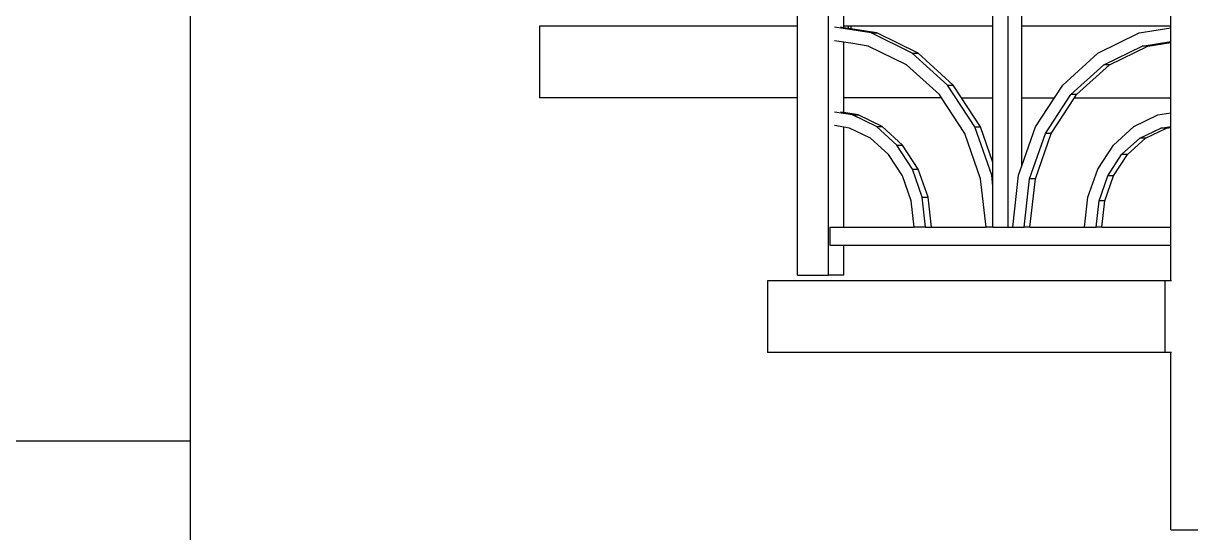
# Model space of a CAD drawing. Header units: millimetres. Extents: x 173236 to 801264, y -94969 to 615039.
# Drawn here: x 498558 to 499132, y -2419 to -2168 of the extents above; entities that cross this region are included whole.
import ezdxf

# ---------------------------------------------------------------- set-up
doc = ezdxf.new("R2010")
doc.units = ezdxf.units.MM
doc.header["$MEASUREMENT"] = 0
doc.layers.add('VOX-A-COLUMN-SECT', color=210, linetype='Continuous')
doc.layers.add('VOX-A-WALL-PATT', color=233, linetype='Continuous')
doc.layers.add('VOX-A-WALL-SECT', color=1, linetype='Continuous', lineweight=30)

# ---------------------------------------------------------------- blocks, each defined once
blk = doc.blocks.new('STAIRCASE')
at = {"layer": 'VOX-A-WALL-PATT'}
for p, q in [((498953.96, -2292.21), (498953.96, -1519.04)), ((499042.26, -2268.67), (499042.26, -2025.67)), ((498961.44, -2169.75), (498961.44, -2079.74)), ((499034.78, -2169.75), (499034.78, -2079.74)), ((499049.01, -2169.75), (499049.01, -2079.74)), ((499122.2, -2169.75), (499122.2, -2079.74)), ((498938.68, -2169.75), (498938.68, -2152.27)), ((498843.98, -2169.75), (498811.7, -2169.75)), ((498811.7, -2169.75), (498811.7, -2204.97)), ((498862.42, -2169.75), (498843.98, -2169.75)), ((498908.86, -2169.75), (498862.42, -2169.75)), ((498934.96, -2169.75), (498908.86, -2169.75)), ((498936.18, -2169.75), (498934.96, -2169.75)), ((498938.68, -2169.75), (498936.18, -2169.75)), ((498938.68, -2204.97), (498938.68, -2169.75)), ((498963.6, -2169.75), (498961.44, -2169.75)), ((498961.44, -2170.54), (498961.44, -2169.75)), ((498964.85, -2169.75), (498963.6, -2169.75)), ((498963.6, -2169.75), (498963.6, -2170.88)), ((499034.78, -2169.75), (498964.85, -2169.75)), ((498964.85, -2169.75), (498964.85, -2171.07)), ((499034.78, -2204.97), (499034.78, -2169.75)), ((499122.2, -2169.75), (499049.01, -2169.75)), ((499049.01, -2204.97), (499049.01, -2169.75)), ((499122.2, -2170.65), (499122.2, -2169.75)), ((498974.89, -2173.07), (498956.84, -2170.26)), ((498961.44, -2170.54), (498959.72, -2170.27)), ((498963.6, -2170.88), (498961.44, -2170.54)), ((498964.85, -2171.07), (498963.6, -2170.88)), ((498977.7, -2173.07), (498964.85, -2171.07)), ((498995.11, -2182.96), (498974.89, -2173.07)), ((498974.89, -2173.07), (498977.7, -2173.07)), ((498997.93, -2182.96), (498977.7, -2173.07)), ((499086.43, -2182.96), (499106.66, -2173.07)), ((499106.66, -2173.07), (499122.2, -2170.65)), ((499122.2, -2177.33), (499122.2, -2170.65)), ((498961.44, -2177.66), (498956.84, -2176.94)), ((498961.44, -2204.97), (498961.44, -2177.66)), ((498963.6, -2177.99), (498961.44, -2177.66)), ((498964.85, -2178.19), (498963.6, -2177.99)), ((498973.43, -2179.52), (498964.85, -2178.19)), ((498992.28, -2188.74), (498973.43, -2179.52)), ((499089.26, -2188.74), (499108.12, -2179.52)), ((499092.08, -2188.74), (499110.93, -2179.52)), ((499108.12, -2179.52), (499122.2, -2177.33)), ((499110.93, -2179.52), (499108.12, -2179.52)), ((499110.93, -2179.52), (499122.2, -2177.77)), ((499122.2, -2177.77), (499122.2, -2177.33)), ((499122.2, -2204.97), (499122.2, -2177.77)), ((499012.48, -2198.69), (498995.11, -2182.96)), ((498995.11, -2182.96), (498997.93, -2182.96)), ((499015.29, -2198.69), (498997.93, -2182.96)), ((499069.07, -2198.69), (499086.43, -2182.96)), ((499008.48, -2203.41), (498992.28, -2188.74)), ((499073.07, -2203.41), (499089.26, -2188.74)), ((499075.88, -2203.41), (499092.08, -2188.74)), ((499092.08, -2188.74), (499089.26, -2188.74)), ((499025.8, -2219.18), (499012.48, -2198.69)), ((499012.48, -2198.69), (499015.29, -2198.69)), ((499019.37, -2204.97), (499015.29, -2198.69)), ((499064.99, -2204.97), (499069.07, -2198.69)), ((499009.49, -2204.97), (499008.48, -2203.41)), ((499060.64, -2222.52), (499073.07, -2203.41)), ((499075.88, -2203.41), (499073.07, -2203.41)), ((499074.87, -2204.97), (499075.88, -2203.41)), ((498843.98, -2204.97), (498811.7, -2204.97)), ((498862.42, -2204.97), (498843.98, -2204.97)), ((498908.86, -2204.97), (498862.42, -2204.97)), ((498934.96, -2204.97), (498908.86, -2204.97)), ((498936.18, -2204.97), (498934.96, -2204.97)), ((498938.68, -2204.97), (498936.18, -2204.97)), ((498938.68, -2292.21), (498938.68, -2204.97)), ((498963.6, -2204.97), (498961.44, -2204.97)), ((498961.44, -2212.28), (498961.44, -2204.97)), ((498964.85, -2204.97), (498963.6, -2204.97)), ((499009.49, -2204.97), (498964.85, -2204.97)), ((499020.9, -2222.52), (499009.49, -2204.97)), ((499019.37, -2204.97), (499034.78, -2204.97)), ((499028.61, -2219.18), (499019.37, -2204.97)), ((499034.78, -2236.76), (499034.78, -2204.97)), ((499049.01, -2204.97), (499064.99, -2204.97)), ((499049.01, -2238.37), (499049.01, -2204.97)), ((499055.75, -2219.18), (499064.99, -2204.97)), ((499063.46, -2222.52), (499074.87, -2204.97)), ((499074.87, -2204.97), (499122.2, -2204.97)), ((499122.2, -2212.39), (499122.2, -2204.97)), ((498965.74, -2213.38), (498956.84, -2212)), ((498961.44, -2212.28), (498959.72, -2212.01)), ((498968.55, -2213.38), (498961.44, -2212.28)), ((498977.43, -2219.1), (498965.74, -2213.38)), ((498965.74, -2213.38), (498968.55, -2213.38)), ((498980.25, -2219.1), (498968.55, -2213.38)), ((499104.11, -2219.1), (499115.81, -2213.38)), ((499115.81, -2213.38), (499122.2, -2212.39)), ((499122.2, -2219.07), (499122.2, -2212.39)), ((498961.44, -2219.39), (498956.84, -2218.68)), ((498961.44, -2268.67), (498961.44, -2219.39)), ((498964.28, -2219.83), (498961.44, -2219.39)), ((498974.61, -2224.89), (498964.28, -2219.83)), ((498987.48, -2228.2), (498977.43, -2219.1)), ((498977.43, -2219.1), (498980.25, -2219.1)), ((498990.29, -2228.2), (498980.25, -2219.1)), ((499034.18, -2243.05), (499025.8, -2219.18)), ((499025.8, -2219.18), (499028.61, -2219.18)), ((499034.78, -2236.76), (499028.61, -2219.18)), ((499049.01, -2238.37), (499055.75, -2219.18)), ((499094.07, -2228.2), (499104.11, -2219.1)), ((499106.94, -2224.89), (499117.27, -2219.83)), ((499109.75, -2224.89), (499120.08, -2219.83)), ((499117.27, -2219.83), (499122.2, -2219.07)), ((499120.08, -2219.83), (499117.27, -2219.83)), ((499120.08, -2219.83), (499122.2, -2219.51)), ((499122.2, -2219.51), (499122.2, -2219.07)), ((499122.2, -2268.67), (499122.2, -2219.51)), ((498983.48, -2232.92), (498974.61, -2224.89)), ((499028.71, -2244.78), (499020.9, -2222.52)), ((499052.83, -2244.78), (499060.64, -2222.52)), ((499055.65, -2244.78), (499063.46, -2222.52)), ((499063.46, -2222.52), (499060.64, -2222.52)), ((499098.07, -2232.92), (499106.94, -2224.89)), ((499100.88, -2232.92), (499109.75, -2224.89)), ((499109.75, -2224.89), (499106.94, -2224.89)), ((498990.28, -2243.39), (498983.48, -2232.92)), ((498995.18, -2240.05), (498987.48, -2228.2)), ((498987.48, -2228.2), (498990.29, -2228.2)), ((498997.99, -2240.05), (498990.29, -2228.2)), ((499086.37, -2240.05), (499094.07, -2228.2)), ((499091.26, -2243.39), (499098.07, -2232.92)), ((499094.08, -2243.39), (499100.88, -2232.92)), ((499100.88, -2232.92), (499098.07, -2232.92)), ((499034.78, -2243.05), (499034.78, -2236.76)), ((499047.37, -2243.05), (499049.01, -2238.37)), ((498994.56, -2255.58), (498990.28, -2243.39)), ((499000.03, -2253.86), (498995.18, -2240.05)), ((498995.18, -2240.05), (498997.99, -2240.05)), ((499002.84, -2253.86), (498997.99, -2240.05)), ((499031.38, -2268.67), (499028.71, -2244.78)), ((499034.78, -2248.49), (499034.18, -2243.05)), ((499034.18, -2243.05), (499034.78, -2243.05)), ((499034.78, -2248.49), (499034.78, -2243.05)), ((499044.51, -2268.67), (499047.37, -2243.05)), ((499050.17, -2268.67), (499052.83, -2244.78)), ((499055.65, -2244.78), (499052.83, -2244.78)), ((499052.98, -2268.67), (499055.65, -2244.78)), ((499081.52, -2253.86), (499086.37, -2240.05)), ((499086.99, -2255.58), (499091.26, -2243.39)), ((499089.8, -2255.58), (499094.08, -2243.39)), ((499094.08, -2243.39), (499091.26, -2243.39)), ((499034.78, -2268.67), (499034.78, -2248.49)), ((498996.02, -2268.67), (498994.56, -2255.58)), ((499001.68, -2268.67), (499000.03, -2253.86)), ((499000.03, -2253.86), (499002.84, -2253.86)), ((499004.49, -2268.67), (499002.84, -2253.86)), ((499079.87, -2268.67), (499081.52, -2253.86)), ((499085.53, -2268.67), (499086.99, -2255.58)), ((499089.8, -2255.58), (499086.99, -2255.58)), ((499088.34, -2268.67), (499089.8, -2255.58)), ((498954.63, -2268.67), (498954.63, -2277.5)), ((498954.63, -2268.67), (498961.44, -2268.67)), ((498961.44, -2268.67), (498996.02, -2268.67)), ((499001.68, -2268.67), (498996.02, -2268.67)), ((499001.68, -2268.67), (499004.49, -2268.67)), ((499004.49, -2268.67), (499031.38, -2268.67)), ((499034.78, -2268.67), (499031.38, -2268.67)), ((499034.78, -2268.67), (499042.26, -2268.67)), ((499042.26, -2268.67), (499044.51, -2268.67)), ((499044.51, -2268.67), (499050.17, -2268.67)), ((499052.98, -2268.67), (499050.17, -2268.67)), ((499052.98, -2268.67), (499079.87, -2268.67)), ((499079.87, -2268.67), (499085.53, -2268.67)), ((499088.34, -2268.67), (499085.53, -2268.67)), ((499088.34, -2268.67), (499122.2, -2268.67)), ((499122.2, -2277.5), (499122.2, -2268.67)), ((498954.63, -2277.5), (498961.44, -2277.5)), ((498961.44, -2292.21), (498961.44, -2277.5)), ((498961.44, -2277.5), (499122.2, -2277.5)), ((499122.2, -2294.97), (499122.2, -2277.5)), ((498980.75, -2294.97), (498923.94, -2294.97)), ((498923.94, -2294.97), (498923.94, -2330.19)), ((498938.68, -2292.21), (498953.96, -2292.21)), ((498961.44, -2292.21), (498953.96, -2292.21)), ((499012.74, -2294.97), (498980.75, -2294.97)), ((499080.21, -2294.97), (499012.74, -2294.97)), ((499118.12, -2294.97), (499080.21, -2294.97)), ((499119.34, -2294.97), (499118.12, -2294.97)), ((499119.34, -2294.97), (499119.34, -2330.19)), ((499122.2, -2294.97), (499119.34, -2294.97)), ((499122.66, -2294.97), (499122.2, -2294.97)), ((498980.75, -2330.19), (498923.94, -2330.19)), ((499012.74, -2330.19), (498980.75, -2330.19)), ((499080.21, -2330.19), (499012.74, -2330.19)), ((499118.12, -2330.19), (499080.21, -2330.19)), ((499119.34, -2330.19), (499118.12, -2330.19)), ((499122.2, -2330.19), (499119.34, -2330.19)), ((499122.2, -2417.43), (499122.2, -2330.19)), ((499122.66, -2330.19), (499122.2, -2330.19)), ((499122.2, -2417.43), (499141.37, -2417.43))]:
    blk.add_line(p, q, dxfattribs=at)

msp = doc.modelspace()

# ---------------------------------------------------------------- linework, layer by layer
at = {"layer": 'VOX-A-COLUMN-SECT'}
msp.add_lwpolyline([(498409.94, -1873.82), (496790.52, -1873.82), (496790.52, -2373.82), (496390.52, -2373.82), (496390.52, -1873.82), (489254.8, -1873.82), (489254.8, -2373.82), (488854.8, -2373.82), (488854.8, -1723.82), (498639.94, -1723.82), (498639.94, -2373.82), (498409.94, -2373.82), (498409.94, -1873.82)], dxfattribs=at)
at = {"layer": 'VOX-A-WALL-SECT'}
msp.add_line((498639.94, -2373.82), (498639.94, -3073.82), dxfattribs=at)

# ---------------------------------------------------------------- block references
msp.add_blockref('STAIRCASE', (0, 0))

doc.saveas('drawing.dxf')
